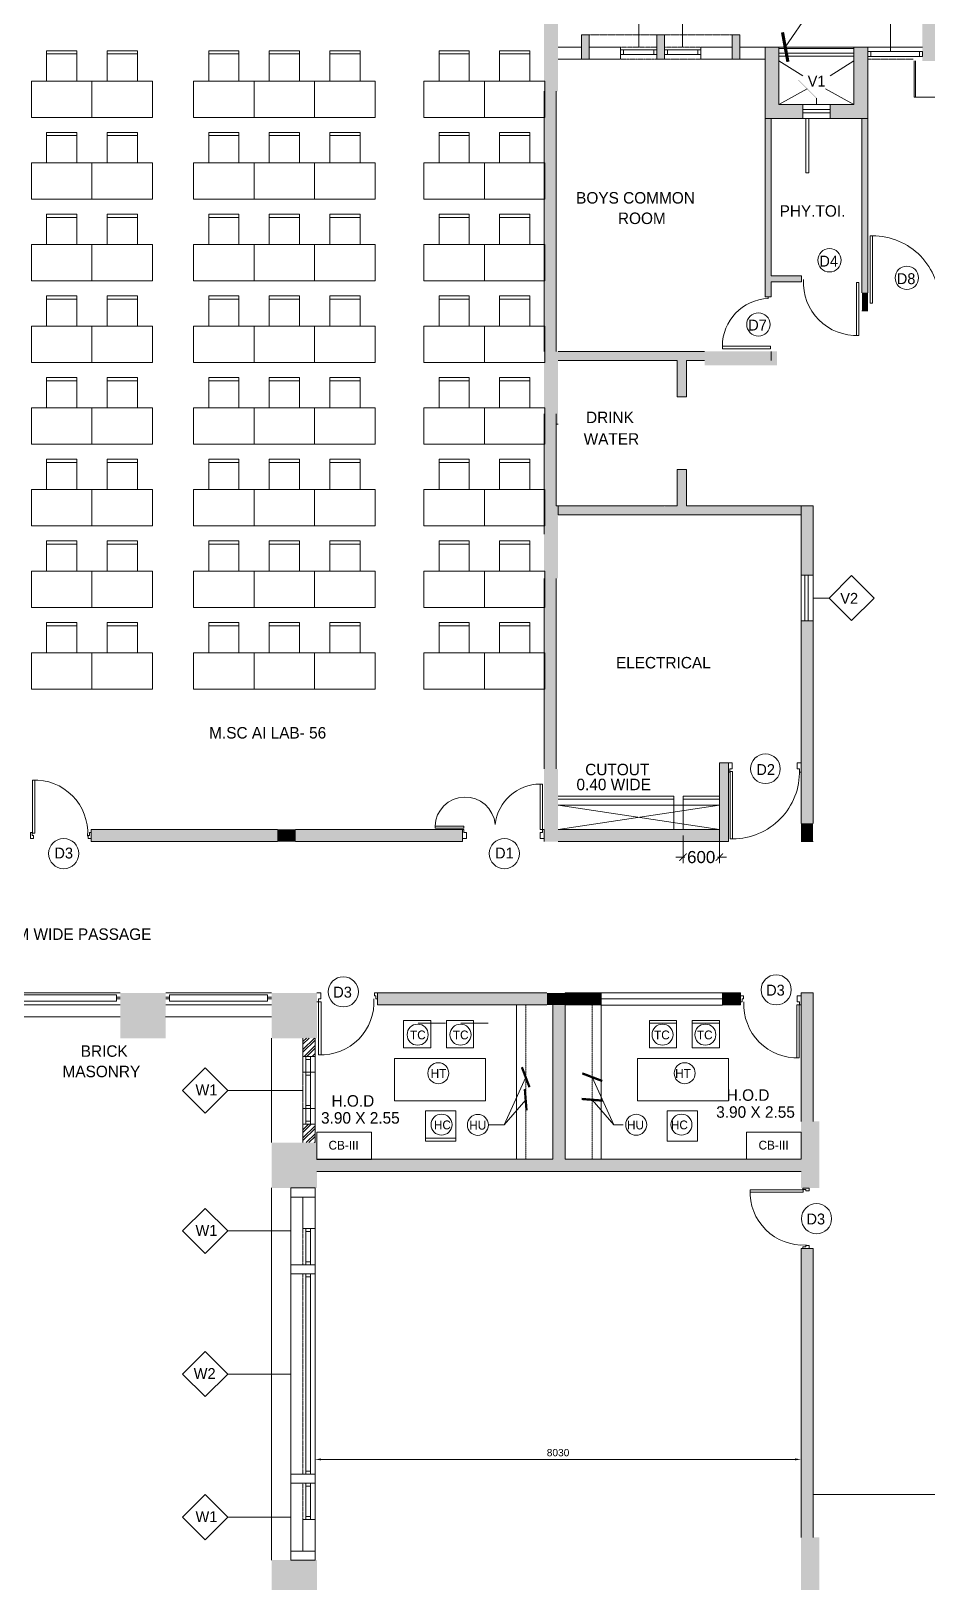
# Model space of a CAD drawing. Extents: x 348043 to 758301, y 133827 to 256568.
# Drawn here: x 711812 to 726633, y 165982 to 191629 of the extents above; entities that cross this region are included whole.
import ezdxf

# ---------------------------------------------------------------- set-up
doc = ezdxf.new("R2010")
doc.units = 0
doc.header["$LTSCALE"] = 900
doc.header["$MEASUREMENT"] = 0
doc.header["$PDMODE"] = 34
doc.linetypes.add('DASHED2', pattern=[0.375, 0.25, -0.125])
doc.linetypes.add('HIDDEN', pattern=[0.375, 0.25, -0.125])
doc.layers.get('0').update_dxf_attribs({"color": 1, "linetype": 'CONTINUOUS'})
doc.layers.get('DEFPOINTS').update_dxf_attribs({"color": 3, "linetype": 'CONTINUOUS'})
for name, color, linetype, lineweight in [('ARCL-HATCH-230', 253, 'CONTINUOUS', 5), ('ARCL-HATCH-B', 252, 'CONTINUOUS', 5), ('ARCL-HATCH-WALL-200', 253, 'CONTINUOUS', 5), ('ARLC-DIM0', 8, 'CONTINUOUS', 9), ('ARLC-DOOR-W', 140, 'CONTINUOUS', 5), ('ARLC-ELE0', 24, 'CONTINUOUS', 9), ('ARLC-FUR (NOMN)', 3, 'CONTINUOUS', 9), ('ARLC-FURN', 46, 'CONTINUOUS', 5), ('ARLC-GAS BURNER', 51, 'CONTINUOUS', 5), ('ARLC-GRILL', 53, 'CONTINUOUS', 9), ('ARLC-HATCH-C', 251, 'CONTINUOUS', 5), ('ARLC-TEXT  DOOR', 190, 'CONTINUOUS', 5), ('ARLC-TEXT0', 1, 'CONTINUOUS', 9), ('ARLC-WALL', 6, 'CONTINUOUS', 15)]:
    doc.layers.add(name, color=color, linetype=linetype, lineweight=lineweight)
doc.layers.add('WALL', color=1, linetype='CONTINUOUS')
doc.styles.add('ARAIL', font='arial.ttf')
doc.styles.add('ARIAL', font='arial.ttf')
doc.styles.add('swati', font='GOTHIC.TTF')
doc.dimstyles.new('DIM 100', dxfattribs={"dimscale": 100, "dimtxt": 2, "dimasz": 1.2, "dimexe": 1, "dimexo": 1, "dimgap": 1, "dimtad": 0, "dimdec": 0, "dimzin": 9, "dimdsep": 46, "dimtxsty": 'ARIAL', "dimblk1": 'ARCHTICK', "dimblk2": 'ARCHTICK', "dimsah": 1, "dimcen": 1, "dimdle": 1.5, "dimclrd": 1, "dimclre": 251, "dimclrt": 4, "dimadec": 0, "dimazin": 0, "dimtfac": 1, "dimtdec": 0, "dimtmove": 2, "dimatfit": 3, "dimfxl": 50, "dimfxlon": 1, "dimtolj": 1, "dimtzin": 0, "dimlwd": 5, "dimlwe": 9, "dimarcsym": 0})
doc.dimstyles.new('DIM 50', dxfattribs={"dimscale": 50, "dimtxt": 2.2, "dimasz": 1.2, "dimexe": 0, "dimexo": 0, "dimgap": 1.5, "dimtad": 1, "dimzin": 9, "dimdsep": 46, "dimtxsty": 'ARIAL', "dimblk1": 'ARCHTICK', "dimblk2": 'ARCHTICK', "dimsah": 1, "dimcen": 1, "dimclrd": 1, "dimclre": 8, "dimclrt": 4, "dimazin": 0, "dimtfac": 1, "dimtmove": 0, "dimatfit": 3, "dimldrblk": 'ARCHTICK', "dimfxl": 1, "dimfxlon": 1, "dimtolj": 1, "dimtzin": 0, "dimlwd": 5, "dimlwe": 5, "dimarcsym": 0})
doc.dimstyles.new('dim-100', dxfattribs={"dimscale": 100, "dimtxt": 2, "dimasz": 1.5, "dimexe": 1.5, "dimexo": 1.5, "dimgap": 0.4, "dimtad": 0, "dimdec": 0, "dimdsep": 46, "dimtxsty": 'ARAIL', "dimblk": 'ARCHTICK', "dimcen": 2.5, "dimdle": 0.5, "dimclrd": 1, "dimclre": 252, "dimclrt": 4, "dimadec": 1, "dimazin": 0, "dimtfac": 1, "dimtdec": 0, "dimtix": 1, "dimtmove": 2, "dimatfit": 3, "dimldrblk": 'ARCHTICK', "dimfxl": 1, "dimlwe": 0, "dimarcsym": 0})
pattern_1 = [(45, (-5103222.95, 295095.79), (-66.2912607, 66.2912607), []), (45, (-5103178.76, 295095.79), (-66.2912607, 66.2912607), [])]
pattern_2 = [(45, (-4957021.23582, 287482.25923), (-0.0883883476483, 0.0883883476483), [])]

# ---------------------------------------------------------------- blocks, each defined once
blk = doc.blocks.new('_ArchTick')
at = {"layer": 'WALL', "color": 0, "linetype": 'ByBlock', "const_width": 0.15}
blk.add_lwpolyline([(-0.5, -0.5), (0.5, 0.5)], dxfattribs=at)
blk = doc.blocks.new('*D90')
at = {"layer": 'ARLC-WALL', "color": 251, "lineweight": 9}
for p, q in [((722586, 178334), (722586, 177877)), ((723186, 178334), (723186, 177877))]:
    blk.add_line(p, q, dxfattribs=at)
at = {"layer": 'ARLC-WALL', "color": 1, "lineweight": 5}
for p, q in [((722586, 177977), (722466, 177977)), ((722586, 177977), (722615, 177977)), ((723186, 177977), (723157, 177977)), ((723186, 177977), (723306, 177977))]:
    blk.add_line(p, q, dxfattribs=at)
at = {"layer": 'DEFPOINTS', "color": 0, "lineweight": 50}
for p in [(722586, 178434), (723186, 178434), (722586, 177977)]:
    blk.add_point(p, dxfattribs=at)
at = {"layer": 'ARLC-WALL', "color": 1, "lineweight": 5, "xscale": 120, "yscale": 120, "zscale": 120}
for p, rotation in [((722586, 177977), 9.729952881533191e-11), ((723186, 177977), 180.0000000000973)]:
    blk.add_blockref('_ArchTick', p, dxfattribs=dict(at, rotation=rotation))
at = {"layer": 'ARLC-WALL', "color": 4, "insert": (722886, 177977), "char_height": 200, "attachment_point": 5, "style": 'ARIAL'}
blk.add_mtext('\\A1;600', dxfattribs=at)
blk = doc.blocks.new('gfj')
at = {"layer": 'ARLC-DOOR-W', "ltscale": 0.1}
for p, q in [((5667.573, -1069.521), (5667.574, -1069.481)), ((5668.367, -1069.481), (5667.574, -1069.481)), ((5668.367, -1069.481), (5668.367, -1069.521)), ((5668.367, -1069.521), (5667.573, -1069.521)), ((5668.327, -1070.336), (5668.327, -1070.314))]:
    blk.add_line(p, q, dxfattribs=at)
blk.add_arc((5668.367, -1069.521), 0.794, 180, 267.1369, dxfattribs=at)
blk = doc.blocks.new('hjmh')
at = {"layer": 'ARLC-DOOR-W', "ltscale": 0.1}
for p, q in [((5668.312, -1072.854), (5667.201, -1072.854)), ((5667.201, -1072.854), (5667.201, -1072.894)), ((5667.201, -1072.894), (5668.312, -1072.894)), ((5668.312, -1072.894), (5668.312, -1072.854))]:
    blk.add_line(p, q, dxfattribs=at)
blk.add_arc((5668.299, -1072.899), 1.098, 179.7169, 271.8564, dxfattribs=at)
blk = doc.blocks.new('jjuj')
at = {"layer": 'ARLC-DOOR-W', "ltscale": 0.1}
for p, q in [((5733136, -29654), (5733136, -29679)), ((5733286, -29654), (5733286, -29719))]:
    blk.add_line(p, q, dxfattribs=at)
blk.add_lwpolyline([(5733286, -29719), (5733186, -29719), (5733186, -29679), (5733136, -29679)], dxfattribs=at)
blk = doc.blocks.new('gfhmk')
at = {"layer": 'ARLC-DOOR-W', "ltscale": 0.1}
for p, q in [((5733137, -36608), (5732262, -36608)), ((5733137, -36568), (5732263, -36568)), ((5733137, -36568), (5733137, -36608))]:
    blk.add_line(p, q, dxfattribs=at)
blk.add_arc((5733137, -36608), 875, 177.3797, 273.233, dxfattribs=at)
blk = doc.blocks.new('frame')
at = {"layer": 'ARLC-DOOR-W', "ltscale": 0.1}
for q in [(5733186, -30979), (5733286, -31004)]:
    blk.add_line((5733186, -31004), q, dxfattribs=at)
blk.add_lwpolyline([(5733286, -31004), (5733286, -30955), (5733236, -30955), (5733236, -30979), (5733186, -30979)], dxfattribs=at)
blk = doc.blocks.new('A$C7838632D')
for name, p in [('gfhmk', (-5732262, 37539)), ('jjuj', (-5732262, 30654)), ('frame', (-5732262, 31004))]:
    blk.add_blockref(name, p)
blk = doc.blocks.new('DOOR 1')
at = {"layer": 'ARLC-DOOR-W', "ltscale": 0.1}
for p, q in [((5953212, -114078), (5953212, -113328)), ((5953212, -113328), (5953247, -113328)), ((5953247, -114078), (5953247, -113328)), ((5951474, -114021), (5951951, -114021)), ((5951474, -114056), (5951474, -114021)), ((5951474, -114056), (5951951, -114056)), ((5951926, -114078), (5951951, -114078)), ((5951926, -114078), (5951926, -114228)), ((5951951, -114056), (5951951, -114021)), ((5953247, -114078), (5953212, -114078)), ((5953276, -114078), (5953251, -114078)), ((5951926, -114228), (5951991, -114228)), ((5953276, -114228), (5953211, -114228))]:
    blk.add_line(p, q, dxfattribs=at)
at = {"layer": 'ARLC-DOOR-W'}
blk.add_line((5953276, -114228), (5953276, -114078), dxfattribs=at)
at = {"layer": 'ARLC-DOOR-W', "ltscale": 0.1}
for points in [[(5951991, -114228), (5951991, -114128), (5951951, -114128), (5951951, -114078)], [(5953211, -114228), (5953211, -114128), (5953251, -114128), (5953251, -114078)]]:
    blk.add_lwpolyline(points, dxfattribs=at)
for centre, radius, start, end in [((5953212, -114078), 750, 90, 173.4904), ((5951971, -114040), 498, 5.458, 177.8186)]:
    blk.add_arc(centre, radius, start, end, dxfattribs=at)
blk = doc.blocks.new('A$C0CA930DB')
at = {"layer": 'ARLC-DOOR-W', "ltscale": 0.1}
blk.add_lwpolyline([(924, 1000), (1024, 1000)], dxfattribs=at)
at = {"layer": 'ARLC-DOOR-W'}
for name, p in [('gfhmk', (-5732204, 37539)), ('frame', (-5732262, 31004))]:
    blk.add_blockref(name, p, dxfattribs=at)
at = {"layer": 'ARLC-DOOR-W', "xscale": -1, "rotation": 180}
blk.add_blockref('frame', (-5732262, -30004), dxfattribs=at)
blk = doc.blocks.new('dfg2154')
at = {"layer": 'ARLC-FURN'}
blk.add_line((5964549, -129277), (5965049, -129277), dxfattribs=at)
blk.add_lwpolyline([(5964549, -129329), (5965049, -129329), (5965049, -128829), (5964549, -128829)], close=True, dxfattribs=at)
blk = doc.blocks.new('A$C124fbc97')
at = {"layer": 'ARLC-FURN', "ltscale": 0.1}
blk.add_line((1000, 500), (1000, 1100), dxfattribs=at)
for points in [[(0, 1100), (0, 500), (1000, 500)], [(0, 1100), (1000, 1100)]]:
    blk.add_lwpolyline(points, dxfattribs=at)
at = {"layer": 'ARLC-GAS BURNER'}
blk.add_blockref('dfg2154', (-5964299, 129329), dxfattribs=at)
blk = doc.blocks.new('fgerer')
at = {"layer": 'ARCL-HATCH-230', "linetype": 'DASHED2', "xscale": -1, "rotation": 180}
for p in [(5667504, -97717), (5668504, -97717), (5670183, -97717), (5671183, -97717), (5672183, -97717), (5673989, -97717), (5674989, -97717), (5667504, -99067), (5668504, -99067), (5670183, -99067), (5671183, -99067), (5672183, -99067), (5673989, -99067), (5674989, -99067), (5667504, -100417), (5668504, -100417), (5670183, -100417), (5671183, -100417), (5672183, -100417), (5673989, -100417), (5674989, -100417), (5667504, -101767), (5668504, -101767), (5670183, -101767), (5671183, -101767), (5672183, -101767), (5673989, -101767), (5674989, -101767), (5667504, -103117), (5668504, -103117), (5670183, -103117), (5671183, -103117), (5672183, -103117), (5673989, -103117), (5674989, -103117), (5667504, -104467), (5668504, -104467), (5670183, -104467), (5671183, -104467), (5672183, -104467), (5673989, -104467), (5674989, -104467), (5667504, -105817), (5668504, -105817), (5670183, -105817), (5671183, -105817), (5672183, -105817), (5673989, -105817), (5674989, -105817), (5667504, -107167), (5668504, -107167), (5670183, -107167), (5671183, -107167), (5672183, -107167), (5673989, -107167), (5674989, -107167)]:
    blk.add_blockref('A$C124fbc97', p, dxfattribs=at)
blk = doc.blocks.new('*D106')
at = {"layer": 'ARLC-DIM0', "color": 251, "lineweight": 9}
for p, q in [((716506, 168042), (716506, 167924)), ((724536, 168042), (724536, 167924))]:
    blk.add_line(p, q, dxfattribs=at)
at = {"layer": 'ARLC-DIM0', "color": 1, "lineweight": 5}
blk.add_line((716606, 168024), (724436, 168024), dxfattribs=at)
at = {"layer": 'ARLC-DIM0', "color": 1, "lineweight": 50}
for points in [[(716606, 168040), (716606, 168007), (716506, 168024)], [(724436, 168040), (724436, 168007), (724536, 168024)]]:
    blk.add_solid(points, dxfattribs=at)
at = {"layer": 'DEFPOINTS', "color": 0, "lineweight": 50}
for p in [(716506, 168397), (724536, 168397), (724536, 168024)]:
    blk.add_point(p, dxfattribs=at)
at = {"layer": 'ARLC-DIM0', "color": 4, "lineweight": 9, "insert": (720521, 168135), "char_height": 120, "attachment_point": 5, "style": 'ARIAL'}
blk.add_mtext('\\A1;8030', dxfattribs=at)

msp = doc.modelspace()

# ---------------------------------------------------------------- hatches: boundary and pattern name
at = {"layer": 'ARCL-HATCH-230'}
h = msp.add_hatch(color=256, dxfattribs=at)
h.dxf.hatch_style = 1
h.paths.add_polyline_path([(723941, 191364), (724171, 191364), (724171, 190414), (724566, 190414), (724566, 190184), (723941, 190184)])
h.paths.add_polyline_path([(725016, 190184), (725016, 190414), (725411, 190414), (725411, 191364), (725641, 191364), (725641, 191289), (725641, 191289), (725641, 191209), (725641, 191209), (725641, 190184)])
h = msp.add_hatch(color=256, dxfattribs=at)
h.dxf.hatch_style = 1
h.paths.add_polyline_path([(720291, 186334), (720291, 190634), (720491, 190634), (720491, 186334)])
h.paths.add_polyline_path([(720291, 179434), (720291, 182584), (720491, 182584), (720491, 179434)])
h.paths.add_polyline_path([(712805.2, 178409), (712805.2, 178434), (715883.5, 178434), (715883.5, 178234), (712805.2, 178234)])
h.paths.add_polyline_path([(716183.5, 178234), (716183.5, 178434), (718941, 178434), (718941, 178234)])
h.paths.add_polyline_path([(720291, 183784), (720291, 185134), (720491, 185134), (720491, 183784)])
h = msp.add_hatch(color=256, dxfattribs=at)
h.dxf.hatch_style = 1
h.paths.add_polyline_path([(723941, 187234), (724041, 187234), (724041, 187484), (724541, 187484), (724541, 187584), (724041, 187584), (724041, 190184), (723941, 190184)])
h.paths.add_polyline_path([(725541, 190184), (725641, 190184), (725641, 187304), (725541, 187304)])
h = msp.add_hatch(color=256, dxfattribs=at)
h.dxf.hatch_style = 1
h.paths.add_polyline_path([(720521, 186334), (722941, 186334), (722941, 186184), (722641, 186184), (722641, 185584), (722491, 185584), (722491, 186184), (720521, 186184)])
h.paths.add_polyline_path([(720521, 183784), (722265.6, 183784, -0.0412077), (722282.8, 183759.3, -0.0482367), (722307.9, 183784), (722491, 183784), (722491, 183811.9, -0.1683402), (722581.7, 183733.6, -0.1163273), (722649, 183784), (722795.4, 183784, -0.1599517), (722880.6, 183708, -0.171294), (722975.4, 183784), (723096.1, 183784, -0.142882), (723179.3, 183724.5, -0.1104388), (723232.6, 183784), (723445.2, 183784, -0.0604958), (723477.8, 183754.2, -0.0497448), (723498.6, 183784), (723776.2, 183784, -0.000133), (723776.3, 183783.9, -0.0001496), (723776.4, 183784), (724023.2, 183784, -0.1104887), (724069.1, 183718.5, -0.520567), (724361.8, 183652.9, -0.2887443), (724536, 183677.2), (724536, 183634), (720521, 183634), (720521, 183784)])
h.paths.add_polyline_path([(722491, 184384), (722641, 184384), (722641, 183784), (722649, 183784, 0.1163273), (722581.7, 183733.6, 0.1683402), (722491, 183811.9)])
h.paths.add_polyline_path([(724023.2, 183784), (724536, 183784), (724536, 183677.2, 0.2887443), (724361.8, 183652.9, 0.520567), (724069.1, 183718.5, 0.1104887)])
h.paths.add_polyline_path([(722795.4, 183784), (722975.4, 183784, 0.171294), (722880.6, 183708, 0.1599517)])
h.paths.add_polyline_path([(723096.1, 183784), (723232.6, 183784, 0.1104388), (723179.3, 183724.5, 0.142882), (723096.1, 183784)])
h.paths.add_polyline_path([(723445.2, 183784), (723498.6, 183784, 0.0497448), (723477.8, 183754.2, 0.0604958)])
h = msp.add_hatch(color=256, dxfattribs=at)
h.dxf.hatch_style = 1
h.paths.add_polyline_path([(724536, 179534), (724536, 181884), (724736, 181884), (724736, 178534), (724536, 178534)])
h.paths.add_polyline_path([(724536, 183634), (724536, 183784), (724736, 183784), (724736, 182634), (724536, 182634)])
h = msp.add_hatch(color=256, dxfattribs=at)
h.dxf.hatch_style = 1
h.paths.add_polyline_path([(723186, 178234), (723186, 179534), (723336, 179534), (723336, 178234), (723186, 178234)])
h = msp.add_hatch(color=256, dxfattribs=at)
h.dxf.hatch_style = 1
h.paths.add_polyline_path([(720521, 178234), (720521, 178434), (723186, 178434), (723186, 178234)])
at = {"layer": 'ARCL-HATCH-230', "linetype": 'DASHED2'}
h = msp.add_hatch(dxfattribs=at)
h.set_pattern_fill('ANSI31', color=256)
h.set_pattern_definition([(45, (716110.95961, 172783.99307), (-0.0883883476, 0.0883883476), [])])
h.paths.add_polyline_path([(720636, 175534), (720436, 175534), (720436, 172984), (717436, 172984), (717436, 172982.5), (716536, 172982.5), (716536, 172784), (724536, 172784), (724536, 172984), (720636, 172984)])
h.paths.add_polyline_path([(724536, 175734), (724536, 175534), (724536, 173609), (724736, 173609), (724736, 175734)])
h.paths.add_polyline_path([(717536, 175734), (717536, 175534), (720336, 175534), (720336, 175734)])
h = msp.add_hatch(dxfattribs=at)
h.set_pattern_fill('ANSI31', color=256)
h.set_pattern_definition(pattern_2)
h.paths.add_polyline_path([(721236, 175734), (720636, 175734), (720636, 175534), (721236, 175534)])
h = msp.add_hatch(dxfattribs=at)
h.set_pattern_fill('ANSI31', color=256)
h.set_pattern_definition(pattern_2)
h.paths.add_polyline_path([(723536, 175734), (723236, 175734), (723236, 175534), (723536, 175534)])
h = msp.add_hatch(dxfattribs=at)
h.set_pattern_fill('ANSI31', color=256)
h.set_pattern_definition([(45, (724535.95938, 166733.99307), (-0.0883883476, 0.0883883476), [])])
h.paths.add_polyline_path([(724536, 166734), (724536, 171509.5), (724736, 171509.5), (724736, 166734)])
at = {"layer": 'ARCL-HATCH-B'}
h = msp.add_hatch(dxfattribs=at)
h.set_pattern_fill('ANSI32', color=256, scale=250)
h.set_pattern_definition(pattern_1)
h.paths.add_polyline_path([(716506, 174984), (716306, 174984), (716306, 174681.5), (716506, 174681.5)])
h = msp.add_hatch(dxfattribs=at)
h.set_pattern_fill('ANSI32', color=256, scale=250)
h.set_pattern_definition(pattern_1)
h.paths.add_polyline_path([(716506, 173561.5), (716306, 173561.5), (716306, 173259), (716506, 173259)])
at = {"layer": 'ARCL-HATCH-WALL-200', "ltscale": 0.01}
h = msp.add_hatch(color=256, dxfattribs=at)
h.paths.add_polyline_path([(722153.5, 191164), (722153.5, 191564), (722278.5, 191564), (722278.5, 191319), (722278.5, 191319), (722278.5, 191239), (722278.5, 191239), (722278.5, 191164)])
h.paths.add_polyline_path([(720908.5, 191164), (720908.5, 191564), (721033.5, 191564), (721033.5, 191164)])
h.paths.add_polyline_path([(723398.5, 191164), (723398.5, 191564), (723523.5, 191564), (723523.5, 191164)])
at = {"layer": 'ARLC-HATCH-C', "ltscale": 0.1}
for points in [[(720291, 191694), (720291, 190634), (720491, 190634), (720521, 190634), (720521, 191134), (720521, 191334), (720521, 192444), (720291, 192444), (720291, 192094)], [(720291, 191694), (720291, 190634), (720491, 190634), (720521, 190634), (720521, 191134), (720521, 191334), (720521, 192444), (720291, 192444), (720291, 192094)], [(726541, 191134), (727079, 191134), (727099, 191134), (727291, 191134), (727291, 191334), (727291, 191884), (726541, 191884), (726541, 191334)], [(725641, 187304), (725541, 187304), (725541, 187004), (725641, 187004)], [(720291, 185134), (720291, 186334), (720491, 186334), (720521, 186334), (720521, 186164.7), (720521, 186014.7), (720521, 185134), (720491, 185134)], [(722941, 186334), (724141, 186334), (724141, 186134), (724141, 186104), (723971.7, 186104), (723821.7, 186104), (722941, 186104), (722941, 186134)], [(720291, 182584), (720291, 183784), (720491, 183784), (720521, 183784), (720521, 182584), (720491, 182584)], [(720521, 178234), (720521, 178434), (720521, 179434), (720491, 179434), (720291, 179434), (720291, 178234)], [(724736, 178534), (724536, 178534), (724536, 178234), (724736, 178234)], [(724736, 178534), (724536, 178534), (724536, 178234), (724736, 178234)], [(716183.5, 178234), (716183.5, 178434), (715883.5, 178434), (715883.5, 178234)], [(715786, 175734), (715786, 174984), (716536, 174984), (716536, 175734)], [(720636, 175534), (720636, 175734), (720336, 175734), (720336, 175534)], [(720636, 175534), (720636, 175734), (720336, 175734), (720336, 175534)], [(724536, 172509), (724836, 172509), (724836, 173609), (724536, 173609), (724536, 172984)], [(715786, 173259), (715786, 172509), (716536, 172509), (716536, 173259)], [(724536, 165834), (724536, 166734), (724836, 166734), (724836, 165834)], [(715786, 166359), (715786, 165609), (716536, 165609), (716536, 166359)]]:
    msp.add_hatch(color=256, dxfattribs=at).paths.add_polyline_path(points)
at = {"layer": 'ARLC-HATCH-C'}
h = msp.add_hatch(color=256, dxfattribs=at)
h.dxf.hatch_style = 1
h.paths.add_polyline_path([(720521, 186184), (720521, 186334), (720291, 186334), (720291, 185134), (720521, 185134)])
at = {"layer": 'ARLC-HATCH-C', "ltscale": 0.1}
h = msp.add_hatch(color=256, dxfattribs=at)
h.paths.add_polyline_path([(727636, 165234), (727636, 166134), (727936, 166134), (727936, 165234)])
h.paths.add_polyline_path([(720051.3, 185937.7), (720051.3, 184304.7), (722296.8, 184304.7), (722296.8, 185937.7)], flags=24)
at = {"layer": 'ARLC-HATCH-C'}
h = msp.add_hatch(color=256, dxfattribs=at)
h.dxf.hatch_style = 1
h.paths.add_polyline_path([(720521, 183784), (720291, 183784), (720291, 182584), (720521, 182584)])
h = msp.add_hatch(color=256, dxfattribs=at)
h.dxf.hatch_style = 1
h.paths.add_polyline_path([(720521, 179434), (720291, 179434), (720291, 178234), (720521, 178234)])
h = msp.add_hatch(color=256, dxfattribs=at)
h.dxf.hatch_style = 1
h.paths.add_polyline_path([(713287, 174984), (714037, 174984), (714037, 175734), (713287, 175734)])

# ---------------------------------------------------------------- linework, layer by layer
at = {"layer": 'ARLC-DIM0', "color": 4, "lineweight": 9}
msp.add_line((724736, 167441), (727736, 167441), dxfattribs=at)
at = {"layer": 'ARLC-DOOR-W'}
for p, q in [((725016, 190330.2), (724566, 190330.2)), ((725016, 190277.8), (724566, 190277.8)), ((724599.8, 182634), (724599.8, 181884)), ((724652.1, 182634), (724652.1, 181884)), ((721236, 175633.2), (723236, 175634))]:
    msp.add_line(p, q, dxfattribs=at)
for points in [[(721603.5, 191319), (721553.5, 191319), (721553.5, 191239), (721603.5, 191239)], [(722103.5, 191239), (722103.5, 191319), (721603.5, 191319), (721603.5, 191239)], [(722153.5, 191319), (722103.5, 191319), (722103.5, 191239), (722153.5, 191239)], [(722328.5, 191319), (722278.5, 191319), (722278.5, 191239), (722328.5, 191239)], [(722828.5, 191239), (722828.5, 191319), (722328.5, 191319), (722328.5, 191239)], [(722878.5, 191319), (722828.5, 191319), (722828.5, 191239), (722878.5, 191239)], [(725691, 191289), (725641, 191289), (725641, 191209), (725691, 191209)], [(726491, 191209), (726491, 191289), (725691, 191289), (725691, 191209)], [(726541, 191289), (726491, 191289), (726491, 191209), (726541, 191209)], [(725016, 190414), (725016, 190184), (724566, 190184), (724566, 190414)], [(724536, 182634), (724736, 182634), (724736, 181884), (724536, 181884)], [(721236, 175532.5), (723236, 175532.5), (723236, 175734), (721236, 175734)], [(716351, 174681.5), (716351, 174631.5), (716431, 174631.5), (716431, 174681.5)], [(716431, 174631.5), (716351, 174631.5), (716351, 173611.5), (716431, 173611.5)], [(716351, 174421.5), (716351, 174371.5), (716431, 174371.5), (716431, 174421.5)], [(716431, 174371.5), (716351, 174371.5), (716351, 173871.5), (716431, 173871.5)], [(716351, 173871.5), (716351, 173821.5), (716431, 173821.5), (716431, 173871.5)], [(716351, 173611.5), (716351, 173561.5), (716431, 173561.5), (716431, 173611.5)], [(716351, 171839), (716351, 171789), (716431, 171789), (716431, 171839)], [(716431, 171789), (716351, 171789), (716351, 171289), (716431, 171289)], [(716351, 171289), (716351, 171239), (716431, 171239), (716431, 171289)], [(716351, 171089), (716351, 171039), (716431, 171039), (716431, 171089)], [(716431, 171039), (716351, 171039), (716351, 167829), (716431, 167829)], [(716351, 167829), (716351, 167779), (716431, 167779), (716431, 167829)], [(716351, 167629), (716351, 167579), (716431, 167579), (716431, 167629)], [(716431, 167579), (716351, 167579), (716351, 167079), (716431, 167079)], [(716351, 167079), (716351, 167029), (716431, 167029), (716431, 167079)]]:
    msp.add_lwpolyline(points, close=True, dxfattribs=at)
at = {"layer": 'ARLC-ELE0', "linetype": 'HIDDEN', "ltscale": 0.006}
for p, q in [((721033.5, 191564), (722153.5, 191564)), ((722278.5, 191564), (723398.5, 191564)), ((721553.5, 191164), (722153.5, 191164)), ((722278.5, 191164), (722878.5, 191164)), ((726391, 191164), (725641, 191164)), ((716506, 174681.5), (716506, 173561.5))]:
    msp.add_line(p, q, dxfattribs=at)
at = {"layer": 'ARLC-ELE0'}
for p, q in [((725641, 191364), (726541, 191364)), ((720521, 178834), (723186, 178834)), ((720521, 178834), (723186, 178834)), ((723186, 178834), (723186, 178434)), ((723186, 178834), (723186, 178434)), ((716106, 172359), (716106, 171239)), ((716106, 171089), (716106, 167779)), ((716106, 167629), (716106, 166509))]:
    msp.add_line(p, q, dxfattribs=at)
at = {"layer": 'ARLC-ELE0', "color": 251, "lineweight": 9, "ltscale": 0.1}
for p, q in [((724171, 191134), (724563.2, 190890.4)), ((725018.8, 190890.4), (725411, 191134)), ((724171, 190414), (724639.9, 190671.9)), ((724942, 190671.9), (725411, 190414))]:
    msp.add_line(p, q, dxfattribs=at)
at = {"layer": 'ARLC-ELE0', "lineweight": 13, "ltscale": 0.1}
for p, q in [((726403.5, 190534), (726403.5, 191134)), ((726428.5, 190534), (726428.5, 191134)), ((726403.5, 190534), (730178.5, 190534))]:
    msp.add_line(p, q, dxfattribs=at)
at = {"layer": 'ARLC-ELE0', "color": 251, "lineweight": 5, "ltscale": 0.1}
for p, q in [((723186, 178434), (720521, 178834)), ((723186, 178834), (720521, 178434)), ((723186, 178434), (720521, 178834)), ((723186, 178834), (720521, 178434))]:
    msp.add_line(p, q, dxfattribs=at)
at = {"layer": 'ARLC-ELE0', "ltscale": 0.1}
for p, q in [((710620.1, 175734), (713287, 175734)), ((710685.1, 175699), (713222, 175699)), ((713222, 175599), (713222, 175699)), ((714037, 175734), (715786, 175734)), ((714102, 175599), (714102, 175699)), ((714102, 175699), (715721, 175699)), ((715721, 175599), (715721, 175699)), ((707754.1, 175534), (713286.1, 175534)), ((710685.1, 175599), (713222, 175599)), ((713222, 175661.5), (713287, 175661.5)), ((713222, 175636.5), (713287, 175636.5)), ((714037, 175661.5), (714102, 175661.5)), ((714037, 175636.5), (714102, 175636.5)), ((714037, 175534), (715786, 175534)), ((715721, 175599), (714102, 175599)), ((715721, 175661.5), (715786, 175661.5)), ((715721, 175636.5), (715786, 175636.5)), ((707755, 175339), (713287, 175339)), ((714036, 175339), (715786, 175339))]:
    msp.add_line(p, q, dxfattribs=at)
at = {"layer": 'ARLC-ELE0', "lineweight": 5}
for p, q in [((715786, 174984), (715786, 173259)), ((716506, 174421.5), (716506, 173821.5)), ((715786, 172509), (715786, 166359)), ((716506, 171839), (716506, 171239)), ((716506, 171089), (716506, 167779)), ((716506, 167629), (716506, 167029))]:
    msp.add_line(p, q, dxfattribs=at)
at = {"layer": 'ARLC-FUR (NOMN)'}
for centre in [(718200.9, 175042.8), (718908.9, 175042.8), (722246.9, 175042.8), (722954.9, 175042.8), (718542.1, 174405.5), (722613.6, 174405.5), (718595.4, 173555.8), (719195.6, 173550.9), (721811.9, 173554.4), (722560.4, 173555.8)]:
    msp.add_circle(centre, 173.6, dxfattribs=at)
at = {"layer": 'ARLC-FURN'}
for p, q in [((719836, 175532.5), (719836, 172982.5)), ((721236, 175532.5), (721236, 172982.5)), ((718209, 175233.8), (718659, 175233.8)), ((718917, 175233.8), (719367, 175233.8)), ((722480, 175233.8), (722030, 175233.8)), ((723188, 175233.8), (722738, 175233.8)), ((718332.8, 173334.6), (718832.8, 173334.6))]:
    msp.add_line(p, q, dxfattribs=at)
at = {"layer": 'ARLC-FURN', "linetype": 'DASHED2', "ltscale": 0.002}
for p, q in [((719986, 175532.5), (719986, 172982.5)), ((721086, 175532.5), (721086, 172982.5))]:
    msp.add_line(p, q, dxfattribs=at)
at = {"layer": 'ARLC-FURN'}
for points in [[(717967.8, 174827), (718417.8, 174827), (718417.8, 175277), (717967.8, 175277)], [(718675.8, 174827), (719125.8, 174827), (719125.8, 175277), (718675.8, 175277)], [(722480, 174827), (722030, 174827), (722030, 175277), (722480, 175277)], [(723188, 174827), (722738, 174827), (722738, 175277), (723188, 175277)], [(717819.8, 173949), (719319.8, 173949), (719319.8, 174649), (717819.8, 174649)], [(723336, 173949), (721836, 173949), (721836, 174649), (723336, 174649)], [(718332.8, 173282.5), (718832.8, 173282.5), (718832.8, 173782.5), (718332.8, 173782.5)], [(722823, 173282.5), (722323, 173282.5), (722323, 173782.5), (722823, 173782.5)], [(716536, 173432.5), (717436, 173432.5), (717436, 172982.5), (716536, 172982.5)], [(724536, 173434), (723636, 173434), (723636, 172984), (724536, 172984)]]:
    msp.add_lwpolyline(points, close=True, dxfattribs=at)
at = {"layer": 'ARLC-GRILL'}
for p, q in [((724171, 191364), (725411, 191364)), ((724171, 191339), (725411, 191339)), ((724171, 191264), (725411, 191264)), ((724171, 191214), (725411, 191214))]:
    msp.add_line(p, q, dxfattribs=at)
at = {"layer": 'ARLC-GRILL', "lineweight": 5, "ltscale": 0.1}
for p, q in [((724616, 189284), (724616, 190184)), ((724666, 189284), (724666, 190184)), ((724666, 189284), (724616, 189284))]:
    msp.add_line(p, q, dxfattribs=at)
at = {"layer": 'ARLC-HATCH-C', "color": 253, "lineweight": 0}
msp.add_lwpolyline([(720521, 183634), (720521, 183784), (720491, 183784), (720491, 185134), (720521, 185134)], dxfattribs=at)
at = {"layer": 'ARLC-TEXT  DOOR'}
for p, q in [((721853.4, 191364), (721853.4, 193327.2)), ((722578.5, 191364), (722578.5, 193327.2)), ((726016, 191289), (726016, 193327.2)), ((724791, 190414), (724791, 190520.9)), ((725371.4, 182632.3), (724998.1, 182259)), ((725744.8, 182259), (725371.4, 182632.3)), ((724998.1, 182259), (724736, 182259)), ((724998.1, 182259), (725371.4, 181885.6)), ((725371.4, 181885.6), (725744.8, 182259)), ((714688.6, 174494.8), (714315.3, 174121.5)), ((715062, 174121.5), (714688.6, 174494.8)), ((714315.3, 174121.5), (714688.6, 173748.1)), ((714688.6, 173748.1), (715062, 174121.5)), ((716306, 174121.5), (715062, 174121.5)), ((714688.6, 172172.3), (714315.3, 171799)), ((715062, 171799), (714688.6, 172172.3)), ((714315.3, 171799), (714688.6, 171425.6)), ((714688.6, 171425.6), (715062, 171799)), ((716106, 171799), (715062, 171799)), ((714688.6, 169807.3), (714315.3, 169434)), ((715062, 169434), (714688.6, 169807.3)), ((714315.3, 169434), (714688.6, 169060.6)), ((714688.6, 169060.6), (715062, 169434)), ((716106, 169434), (715062, 169434)), ((714688.6, 167442.3), (714315.3, 167069)), ((715062, 167069), (714688.6, 167442.3)), ((714315.3, 167069), (714688.6, 166695.6)), ((714688.6, 166695.6), (715062, 167069)), ((716106, 167069), (715062, 167069))]:
    msp.add_line(p, q, dxfattribs=at)
at = {"layer": 'ARLC-TEXT  DOOR', "const_width": 1.2}
msp.add_lwpolyline([(724492.3, 190819.5), (724791, 191118.2), (725089.6, 190819.5), (724791, 190520.9)], close=True, dxfattribs=at)
at = {"layer": 'ARLC-TEXT  DOOR'}
for centre, radius in [((725006, 187840.3), 193), ((726284.7, 187550), 193), ((723831, 186780), 193), ((723947.5, 179437.8), 245.2), ((712352, 178035.4), 249.2), ((719634, 178035.4), 249.2), ((716972.2, 175750.4), 249.2), ((724125.2, 175783.5), 249.2), ((724791.8, 172001.8), 249.2)]:
    msp.add_circle(centre, radius, dxfattribs=at)
at = {"layer": 'ARLC-WALL', "ltscale": 0.1}
for p, q in [((720521, 191364), (720908.5, 191364)), ((724171, 191364), (723523.5, 191364)), ((723941, 191364), (723941, 187234)), ((724171, 191364), (724171, 190414)), ((725411, 191364), (725641, 191364)), ((725411, 191364), (725411, 190414)), ((725641, 191364), (725641, 187304)), ((726541, 191364), (726542.9, 191364)), ((720521, 191164), (720908.5, 191164)), ((723941, 191164), (723523.5, 191164)), ((720291, 190634), (720291, 186334)), ((720291, 190634), (720291, 188956)), ((720491, 190634), (720491, 186334)), ((724171, 190414), (724566, 190414)), ((724566, 190414), (724566, 190184)), ((725016, 190414), (725411, 190414)), ((725016, 190184), (725016, 190414)), ((723941, 190184), (724566, 190184)), ((724041, 190184), (724041, 187584)), ((725016, 190184), (725641, 190184)), ((725541, 187304), (725541, 190184)), ((720291, 188956), (720291, 186334)), ((724041, 187584), (724541, 187584)), ((724041, 187484), (724041, 187234)), ((724041, 187484), (724541, 187484)), ((724541, 187484), (724541, 187584)), ((723941, 187234), (724041, 187234)), ((725541, 187004), (725641, 187004)), ((720521, 186334), (722941, 186334)), ((724041, 186334), (724041, 186184)), ((720521, 186184), (722491, 186184)), ((722491, 186184), (722491, 185584)), ((722641, 186184), (722941, 186184)), ((722641, 186184), (722641, 185584)), ((722641, 185584), (722491, 185584)), ((720291, 185303.3), (720291, 183312.9)), ((720291, 185303.3), (720291, 183312.9)), ((720491, 185303.3), (720491, 183784)), ((722491, 184384), (722491, 183784)), ((722641, 184384), (722491, 184384)), ((722641, 184384), (722641, 183784)), ((720521, 183784), (722491, 183784)), ((722641, 183784), (724736, 183784)), ((724536, 183784), (724536, 182634)), ((724736, 183784), (724736, 182634)), ((720521, 183634), (724536, 183634)), ((724536, 182634), (724736, 182634)), ((720291, 182584), (720291, 179434)), ((720291, 182584), (720291, 179434)), ((720491, 182584), (720491, 179434)), ((720491, 182584), (720491, 179434)), ((724536, 181884), (724536, 178534)), ((724536, 181884), (724736, 181884)), ((724736, 181884), (724736, 178534)), ((723186, 179534), (723186, 178234)), ((723186, 179534), (723336, 179534)), ((723186, 179534), (723186, 178234)), ((723186, 179534), (723336, 179534)), ((723336, 179534), (723336, 178234)), ((723336, 179534), (723336, 178234)), ((722436, 178984), (720521, 178984)), ((722436, 178984), (720521, 178984)), ((722436, 178934), (720521, 178934)), ((722436, 178934), (720521, 178934)), ((722436, 178984), (722436, 178434)), ((722436, 178984), (722436, 178434)), ((722586, 178984), (722586, 178434)), ((722586, 178984), (723186, 178984)), ((722586, 178984), (722586, 178434)), ((722586, 178984), (723186, 178984)), ((722586, 178934), (723186, 178934)), ((722586, 178934), (723186, 178934)), ((716183.5, 178434), (718941, 178434)), ((718941, 178434), (718941, 178234)), ((720291, 178234), (720291, 178434)), ((720521, 178434), (723186, 178434)), ((720521, 178434), (723186, 178434)), ((718941, 178234), (716183.5, 178234)), ((720521, 178234), (723186, 178234)), ((720521, 178234), (723186, 178234)), ((723336, 178234), (723186, 178234)), ((724536, 178234), (724736, 178234)), ((724536, 178234), (724736, 178234)), ((720636, 175734), (720636, 172984)), ((720636, 175734), (721236, 175734)), ((721236, 175532.5), (721236, 175734)), ((723236, 175534), (723236, 175734)), ((723236, 175734), (723536, 175734)), ((723536, 175534), (723536, 175734)), ((724536, 173609), (724536, 175734)), ((724536, 175734), (724736, 175734)), ((724736, 175734), (724736, 173609)), ((717536, 175534), (720336, 175534)), ((720436, 175534), (720436, 172984)), ((720636, 175534), (721236, 175534)), ((723236, 175534), (723536, 175534)), ((720436, 172984), (716536, 172984)), ((724536, 172984), (720636, 172984)), ((716536, 172784), (724536, 172784)), ((724536, 171509.5), (724536, 166734)), ((724736, 171509.5), (724536, 171509.5)), ((724736, 166734), (724736, 171509.5))]:
    msp.add_line(p, q, dxfattribs=at)
at = {"layer": 'ARLC-WALL', "color": 251, "linetype": 'DASHED2', "lineweight": 9, "ltscale": 0.005}
for p, q in [((721553.5, 191364), (722153.5, 191364)), ((722278.5, 191364), (722878.5, 191364)), ((716306, 173561.5), (716306, 174681.5)), ((716306, 174421.5), (716306, 173821.5)), ((716306, 171839), (716306, 171239)), ((716306, 171089), (716306, 167779)), ((716306, 167629), (716306, 167029))]:
    msp.add_line(p, q, dxfattribs=at)
at = {"layer": 'ARLC-WALL'}
for p, q in [((712805.2, 178434), (715883.5, 178434)), ((712805.2, 178434), (712805.2, 178234)), ((723186, 178234), (723186, 178434)), ((723186, 178234), (723186, 178434)), ((715883.5, 178234), (712805.2, 178234)), ((723186, 178234), (723336, 178234)), ((717536, 175734), (720336, 175734)), ((717536, 175734), (717536, 175534)), ((716306, 174421.5), (716306, 174986.5)), ((716306, 174681.5), (716306, 174986.5)), ((716506, 174421.5), (716506, 174984)), ((716506, 174681.5), (716506, 174984)), ((716306, 174681.5), (716506, 174681.5)), ((716306, 174421.5), (716506, 174421.5)), ((716306, 173259), (716306, 173821.5)), ((716306, 173821.5), (716506, 173821.5)), ((716506, 173259), (716506, 173821.5)), ((716306, 173259), (716306, 173561.5)), ((716306, 173561.5), (716506, 173561.5)), ((716506, 173259), (716506, 173561.5))]:
    msp.add_line(p, q, dxfattribs=at)
for points in [[(721033.5, 191564), (721033.5, 191164), (720908.5, 191164), (720908.5, 191564)], [(721553.5, 191364), (721033.5, 191364), (721033.5, 191164), (721553.5, 191164)], [(722278.5, 191564), (722278.5, 191164), (722153.5, 191164), (722153.5, 191564)], [(722878.5, 191364), (723398.5, 191364), (723398.5, 191164), (722878.5, 191164)], [(723523.5, 191564), (723523.5, 191164), (723398.5, 191164), (723398.5, 191564)], [(716106, 172509), (716506, 172509), (716506, 172359), (716106, 172359)], [(716306, 171839), (716506, 171839), (716506, 172359), (716306, 172359)], [(716106, 171239), (716506, 171239), (716506, 171089), (716106, 171089)], [(716106, 167779), (716506, 167779), (716506, 167629), (716106, 167629)], [(716306, 167029), (716506, 167029), (716506, 166509), (716306, 166509)], [(716106, 166509), (716506, 166509), (716506, 166359), (716106, 166359)]]:
    msp.add_lwpolyline(points, close=True, dxfattribs=at)

# ---------------------------------------------------------------- block references
at = {"xscale": -1}
for name, p, rotation in [('gfhmk', (762060.5, -5545665.6), 270), ('jjuj', (754190.3, -5553752.3), 270), ('A$C0CA930DB', (712805.2, 179308.3), 89.99999999999993), ('A$C7838632D', (723536, 174659.7), 270)]:
    msp.add_blockref(name, p, dxfattribs=dict(at, rotation=rotation))
for name, p, rotation in [('jjuj', (693681.6, -5553752.3), 90), ('A$C7838632D', (717536, 174709.7), 89.99999999893282)]:
    msp.add_blockref(name, p, dxfattribs=dict(rotation=rotation))
at = {"layer": 'ARCL-HATCH-230', "linetype": 'DASHED2'}
msp.add_blockref('fgerer', (-4955684.8, 289019), dxfattribs=at)
at = {"layer": 'ARLC-DOOR-W', "ltscale": 0.1, "yscale": 1000, "zscale": 1000}
for name, p, xscale, rotation in [('hjmh', (-347177, 5855444.7), -1000, 89.99999999999977), ('gfj', (-4944336.2, -883102.4), -1000, 180), ('hjmh', (-349487.9, -5488920.3), 1000, 90)]:
    msp.add_blockref(name, p, dxfattribs=dict(at, xscale=xscale, rotation=rotation))
at = {"layer": 'ARLC-DOOR-W'}
for name, p in [('DOOR 1', (-5232985.4, 292511.8)), ('gfhmk', (-5008568.1, 209048.8)), ('frame', (-5008618.1, 202513.8))]:
    msp.add_blockref(name, p, dxfattribs=at)
at = {"layer": 'ARLC-DOOR-W', "xscale": -1, "rotation": 180}
msp.add_blockref('frame', (-5008618.1, 141504.7), dxfattribs=at)

# ---------------------------------------------------------------- texts
at = {"layer": 'ARLC-FUR (NOMN)'}
for s, p in [('TC', (718074.7, 174965.8)), ('TC', (718782.7, 174965.8)), ('TC', (722107.3, 174965.8)), ('TC', (722815.3, 174965.8)), ('HT', (718415.9, 174328.5)), ('HT', (722456.2, 174328.5)), ('HC', (718469.2, 173478.8)), ('HU', (719053.9, 173473.9)), ('HU', (721660.1, 173477.4)), ('HC', (722385.1, 173478.8)), ('CB-III', (716728.3, 173143)), ('CB-III', (723833.9, 173144.5))]:
    msp.add_text(s, height=145.38, dxfattribs=at).set_placement(p)
at = {"layer": 'ARLC-TEXT  DOOR'}
for s, p in [('V1', (724646, 190711.2)), ('D4', (724838.7, 187736.5)), ('D8', (726118, 187446.3)), ('D7', (723663.4, 186679.5)), ('D2', (723797.3, 179334)), ('D3', (712198.4, 177954.3)), ('D1', (719480.4, 177954.3)), ('D3', (716806.2, 175655.5)), ('D3', (723959.3, 175688.6)), ('D3', (724625.9, 171906.9))]:
    msp.add_text(s, height=180, dxfattribs=at).set_placement(p)
at = {"layer": 'ARLC-TEXT  DOOR', "char_height": 180, "width": 367.355, "attachment_point": 7}
for s, insert in [('\\pi3.67764;V2', (725181, 182163.6)), ('\\pi33.67764;W1', (714496.8, 174040)), ('\\pi33.67764;W1', (714496.8, 171717.5)), ('\\pi3.67764;W2', (714496.8, 169352.5)), ('\\pi33.67764;W1', (714496.8, 166987.5))]:
    msp.add_mtext(s, dxfattribs=dict(at, insert=insert))
at = {"layer": 'ARLC-TEXT0', "linetype": 'Continuous', "style": 'swati'}
for s, p in [('BOYS COMMON', (720819.4, 188777.5)), (' ROOM', (721439.5, 188439.2)), ('PHY.TOI.', (724181.7, 188560.6)), ('DRINK', (720983.7, 185149.8)), ('WATER', (720944.2, 184792.9)), ('ELECTRICAL ', (721476.9, 181095.3)), ('M.SC AI LAB- 56', (714755.4, 179936.8)), ('0.40 WIDE', (720825.5, 179082.9)), ('CUTOUT ', (720969.5, 179329.8)), ('2.53 M WIDE PASSAGE', (711005.6, 176609.1)), ('BRICK ', (712633.5, 174676.8)), ('       MASONRY', (711838.4, 174340)), ('H.O.D', (716777.8, 173853)), ('H.O.D', (723307.9, 173949.7)), ('3.90 X 2.55', (716604.5, 173573)), ('3.90 X 2.55', (723134.6, 173669.8))]:
    msp.add_text(s, height=190, dxfattribs=at).set_placement(p)

# ---------------------------------------------------------------- dimensions: what is measured, and where the dimension line sits
at = {"layer": 'ARLC-DIM0', "color": 4, "lineweight": 9}
dim = msp.add_linear_dim(base=(724536, 168023.5), p1=(716506, 168397.5), p2=(724536, 168397.5), dimstyle='DIM 100', override={"dimtxt": 1.2, "dimasz": 1, "dimgap": 0.5, "dimtad": 1, "dimdle": 1, "dimfxl": 0.18, "dimtfillclr": 256, "dimarcsym": 2}, dxfattribs=at)
dim.commit()
dim.dimension.update_dxf_attribs({"geometry": '*D106', "text_midpoint": (720521, 168134.8)})
at = {"layer": 'ARLC-WALL'}
dim = msp.add_aligned_dim(p1=(723186, 178434), p2=(722586, 178434), distance=456.6, dimstyle='DIM 100', override={"dimexo": 1, "dimgap": 0.5, "dimtfillclr": 256}, dxfattribs=at)
dim.commit()
dim.dimension.update_dxf_attribs({"geometry": '*D90', "text_midpoint": (722886, 177977.4)})

# ---------------------------------------------------------------- leaders
at = {"layer": 'ARLC-GAS BURNER'}
for points in [[(719986, 174340.2), (719632, 173550.9), (719369.3, 173550.9)], [(721086, 174340.2), (721439.9, 173550.9), (721594.9, 173550.9)], [(719986, 173966.5), (719632, 173550.9), (719369.3, 173550.9)], [(721086, 173966.5), (721439.9, 173550.9), (721594.9, 173550.9)]]:
    msp.add_leader(points, dimstyle='dim-100', override={"dimasz": 2.5, "dimdle": 0.05, "dimlwd": 0, "dimlwe": 0}, dxfattribs=at)
at = {"layer": 'ARLC-TEXT0', "ltscale": 0.1}
msp.add_leader([(724274.5, 191364), (724675, 191944.2), (724841.5, 191944.2)], dimstyle='DIM 50', override={"dimasz": 7}, dxfattribs=at)

doc.saveas('drawing.dxf')
